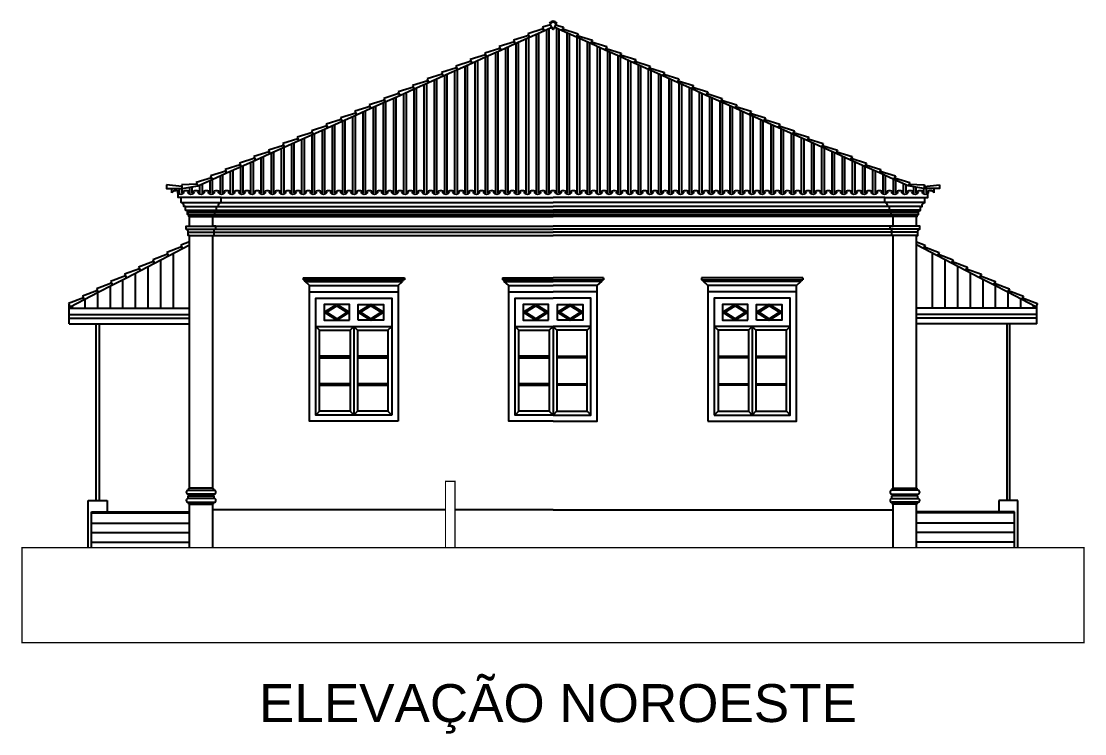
# Model space of a CAD drawing. Extents: x -6873 to 8611, y -8363 to -1732.
# Drawn here: x 5060 to 6742, y -2874 to -1747 of the extents above; entities that cross this region are included whole.
import ezdxf

# ---------------------------------------------------------------- set-up
doc = ezdxf.new("R2010")
doc.units = 0
doc.layers.add('PAREDE', color=7, linetype='CONTINUOUS')
doc.layers.add('PAREDE_FINA', color=7, linetype='CONTINUOUS')
doc.styles.add('TEXTO', font='ARIAL.TTF')

msp = doc.modelspace()

# ---------------------------------------------------------------- linework, layer by layer
at = {"layer": 'PAREDE'}
for points in [[(5312.67, -2025.66), (5307.67, -2025.66), (5307.67, -2018.71)], [(5312.67, -2033.66), (5900.67, -2033.66)], [(5375.67, -2025.66), (5900.67, -2025.66)], [(6425.67, -2025.66), (5900.67, -2025.66)], [(6488.67, -2033.66), (5900.67, -2033.66)], [(6488.67, -2025.66), (6493.67, -2025.66), (6493.67, -2018.71)], [(5319.67, -2039.66), (5900.67, -2039.66)], [(5319.67, -2045.66), (5900.67, -2045.66)], [(5322.67, -2048.66), (5900.67, -2048.66)], [(6481.67, -2039.66), (5900.67, -2039.66)], [(6481.67, -2045.66), (5900.67, -2045.66)], [(6478.67, -2048.66), (5900.67, -2048.66)], [(5324.67, -2052.66), (5900.67, -2052.66)], [(5325.67, -2055.66), (5900.67, -2055.66)], [(6476.67, -2052.66), (5900.67, -2052.66)], [(6475.67, -2055.66), (5900.67, -2055.66)], [(5320.67, -2075.66), (5900.67, -2075.66)], [(5323.67, -2080.66), (5900.67, -2080.66)], [(5325.67, -2070.66), (5900.67, -2070.66)], [(6475.67, -2070.66), (5900.67, -2070.66)], [(6480.67, -2075.66), (5900.67, -2075.66)], [(6477.67, -2080.66), (5900.67, -2080.66)], [(5325.67, -2085.66), (5900.67, -2085.66)], [(6475.67, -2085.66), (5900.67, -2085.66)], [(5323.67, -2488.66), (5364.67, -2488.66)], [(5363.67, -2485.66), (5324.67, -2485.66)], [(5324.67, -2488.66), (5324.67, -2485.66)], [(5363.67, -2488.66), (5363.67, -2485.66)], [(6477.67, -2488.66), (6436.67, -2488.66)], [(6437.67, -2485.66), (6476.67, -2485.66)], [(6437.67, -2488.66), (6437.67, -2485.66)], [(6476.67, -2488.66), (6476.67, -2485.66)], [(5364.67, -2494.66), (5323.67, -2494.66)], [(5323.67, -2497.66), (5364.67, -2497.66)], [(5323.67, -2501.66), (5323.67, -2497.66)], [(5364.67, -2501.66), (5323.67, -2501.66)], [(5324.67, -2497.66), (5324.67, -2494.66)], [(5363.67, -2497.66), (5363.67, -2494.66)], [(5364.67, -2501.66), (5364.67, -2497.66)], [(6436.67, -2494.66), (6477.67, -2494.66)], [(6477.67, -2497.66), (6436.67, -2497.66)], [(6436.67, -2501.66), (6436.67, -2497.66)], [(6436.67, -2501.66), (6477.67, -2501.66)], [(6437.67, -2497.66), (6437.67, -2494.66)], [(6476.67, -2497.66), (6476.67, -2494.66)], [(6477.67, -2501.66), (6477.67, -2497.66)], [(5323.67, -2507.66), (5364.67, -2507.66)], [(5324.67, -2510.66), (5324.67, -2507.66)], [(5324.67, -2510.66), (5363.67, -2510.66)], [(5325.67, -2579.66), (5325.67, -2510.66)], [(5362.67, -2579.66), (5362.67, -2510.66)], [(5730.67, -2519.66), (5362.67, -2519.66)], [(5363.67, -2510.66), (5363.67, -2507.66)], [(5900.67, -2519.66), (5745.67, -2519.66)], [(5900.67, -2519.66), (6438.67, -2519.66)], [(6477.67, -2507.66), (6436.67, -2507.66)], [(6437.67, -2510.66), (6437.67, -2507.66)], [(6476.67, -2510.66), (6437.67, -2510.66)], [(6438.67, -2579.66), (6438.67, -2510.66)], [(6475.67, -2579.66), (6475.67, -2510.66)], [(6476.67, -2510.66), (6476.67, -2507.66)]]:
    msp.add_lwpolyline(points, dxfattribs=at)
for points in [[(5362.67, -2485.66), (5362.67, -2135.66), (5362.67, -2135.66), (5362.67, -2085.66), (5364.67, -2085.66), (5364.67, -2080.66), (5364.67, -2078.66, -0.4142136), (5367.67, -2075.66), (5367.67, -2070.66), (5362.67, -2070.66), (5362.67, -2055.66), (5363.67, -2055.66), (5363.67, -2052.66), (5365.67, -2052.66), (5365.67, -2048.66, -0.4142136), (5368.67, -2045.66), (5368.67, -2039.66), (5371.67, -2039.66), (5371.67, -2037.66, -0.4142136), (5375.67, -2033.66), (5375.67, -2025.66), (5312.67, -2025.66)], [(5325.67, -2485.66), (5325.67, -2085.66), (5323.67, -2085.66), (5323.67, -2080.66), (5323.67, -2078.66, 0.4142136), (5320.67, -2075.66), (5320.67, -2070.66), (5325.67, -2070.66), (5325.67, -2055.66), (5324.67, -2055.66), (5324.67, -2052.66), (5322.67, -2052.66), (5322.67, -2048.66, 0.4142136), (5319.67, -2045.66), (5319.67, -2039.66), (5316.67, -2039.66), (5316.67, -2037.66, 0.4142136), (5312.67, -2033.66), (5312.67, -2025.66)], [(6438.67, -2485.66), (6438.67, -2135.66), (6438.67, -2135.66), (6438.67, -2085.66), (6436.67, -2085.66), (6436.67, -2080.66), (6436.67, -2078.66, 0.4142136), (6433.67, -2075.66), (6433.67, -2070.66), (6438.67, -2070.66), (6438.67, -2055.66), (6437.67, -2055.66), (6437.67, -2052.66), (6435.67, -2052.66), (6435.67, -2048.66, 0.4142136), (6432.67, -2045.66), (6432.67, -2039.66), (6429.67, -2039.66), (6429.67, -2037.66, 0.4142136), (6425.67, -2033.66), (6425.67, -2025.66), (6488.67, -2025.66)], [(6475.67, -2485.66), (6475.67, -2085.66), (6477.67, -2085.66), (6477.67, -2080.66), (6477.67, -2078.66, -0.4142136), (6480.67, -2075.66), (6480.67, -2070.66), (6475.67, -2070.66), (6475.67, -2055.66), (6476.67, -2055.66), (6476.67, -2052.66), (6478.67, -2052.66), (6478.67, -2048.66, -0.4142136), (6481.67, -2045.66), (6481.67, -2039.66), (6484.67, -2039.66), (6484.67, -2037.66, -0.4142136), (6488.67, -2033.66), (6488.67, -2025.66)]]:
    msp.add_lwpolyline(points, format="xyb", dxfattribs=at)
at = {"layer": 'PAREDE', "const_width": 2}
for points in [[(5730.67, -2579.66), (5730.67, -2474.66), (5745.67, -2474.66), (5745.67, -2579.66)], [(5900.67, -2579.66), (5060.8, -2579.66), (5060.8, -2729.66), (5900.67, -2729.66)], [(5900.67, -2579.66), (6740.53, -2579.66), (6740.53, -2729.66), (5900.67, -2729.66)]]:
    msp.add_lwpolyline(points, dxfattribs=at)
at = {"layer": 'PAREDE'}
for centre, start, end in [((5323.67, -2491.66), 90, 270), ((5364.67, -2491.66), 270, 90), ((6436.67, -2491.66), 90, 270), ((6477.67, -2491.66), 270, 90), ((5323.67, -2504.66), 90, 270), ((5364.67, -2504.66), 270, 90), ((6436.67, -2504.66), 90, 270), ((6477.67, -2504.66), 270, 90)]:
    msp.add_arc(centre, 3, start, end, dxfattribs=at)
at = {"layer": 'PAREDE_FINA'}
for points in [[(5861.13, -1766.47), (5863.59, -1771.95), (5886.4, -1761.72), (5885.17, -1758.98), (5861.13, -1766.47)], [(5878.4, -2018.11), (5878.4, -1765.3)], [(5896.45, -1752.34), (5883.94, -1756.24)], [(5883.94, -1756.24), (5886.4, -1761.72), (5898.67, -1756.21)], [(5890.68, -2018.11), (5890.68, -1759.8)], [(5894.53, -2018.11), (5894.53, -1758.07)], [(5895.23, -1750.26), (5896.37, -1751.44)], [(5905.4, -1751.44), (5900.67, -1759.7), (5896.37, -1751.44)], [(5917.39, -1756.24), (5914.93, -1761.72), (5902.66, -1756.21)], [(5904.88, -1752.34), (5917.39, -1756.24)], [(5906.54, -1750.26), (5905.4, -1751.44)], [(5906.8, -2018.11), (5906.8, -1758.07)], [(5910.65, -2018.11), (5910.65, -1759.8)], [(5940.2, -1766.47), (5937.75, -1771.95), (5914.93, -1761.72), (5916.16, -1758.98), (5940.2, -1766.47)], [(5922.93, -2018.11), (5922.93, -1765.3)], [(5815.51, -1786.93), (5817.96, -1792.41), (5840.77, -1782.18), (5839.55, -1779.44), (5815.51, -1786.93)], [(5838.32, -1776.7), (5840.77, -1782.18), (5863.59, -1771.95), (5862.36, -1769.21), (5838.32, -1776.7)], [(5842.3, -2018.11), (5842.3, -1781.49)], [(5846.16, -2018.11), (5846.16, -1779.76)], [(5858.43, -2018.11), (5858.43, -1774.26)], [(5862.28, -2018.11), (5862.28, -1772.53)], [(5874.55, -2018.11), (5874.55, -1767.03)], [(5926.78, -2018.11), (5926.78, -1767.03)], [(5963.01, -1776.7), (5960.56, -1782.18), (5937.75, -1771.95), (5938.97, -1769.21), (5963.01, -1776.7)], [(5939.05, -2018.11), (5939.05, -1772.53)], [(5942.9, -2018.11), (5942.9, -1774.26)], [(5955.18, -2018.11), (5955.18, -1779.76)], [(5959.03, -2018.11), (5959.03, -1781.49)], [(5985.82, -1786.93), (5983.37, -1792.41), (5960.56, -1782.18), (5961.78, -1779.44), (5985.82, -1786.93)], [(5792.7, -1797.16), (5795.15, -1802.63), (5817.96, -1792.41), (5816.73, -1789.67), (5792.7, -1797.16)], [(5810.06, -2018.11), (5810.06, -1795.95)], [(5813.91, -2018.11), (5813.91, -1794.22)], [(5826.18, -2018.11), (5826.18, -1788.72)], [(5830.03, -2018.11), (5830.03, -1786.99)], [(5971.3, -2018.11), (5971.3, -1786.99)], [(5975.15, -2018.11), (5975.15, -1788.72)], [(6008.64, -1797.16), (6006.18, -1802.63), (5983.37, -1792.41), (5984.6, -1789.67), (6008.64, -1797.16)], [(5987.42, -2018.11), (5987.42, -1794.22)], [(5991.28, -2018.11), (5991.28, -1795.95)], [(5747.07, -1817.62), (5749.53, -1823.09), (5772.34, -1812.86), (5771.11, -1810.13), (5747.07, -1817.62)], [(5765.53, -2018.11), (5765.53, -1815.92)], [(5769.88, -1807.39), (5772.34, -1812.86), (5795.15, -1802.63), (5793.92, -1799.9), (5769.88, -1807.39)], [(5777.81, -2018.11), (5777.81, -1810.41)], [(5781.66, -2018.11), (5781.66, -1808.69)], [(5793.93, -2018.11), (5793.93, -1803.18)], [(5797.78, -2018.11), (5797.78, -1801.46)], [(6003.55, -2018.11), (6003.55, -1801.46)], [(6031.45, -1807.39), (6028.99, -1812.86), (6006.18, -1802.63), (6007.41, -1799.9), (6031.45, -1807.39)], [(6007.4, -2018.11), (6007.4, -1803.18)], [(6019.67, -2018.11), (6019.67, -1808.69)], [(6023.52, -2018.11), (6023.52, -1810.41)], [(6054.26, -1817.62), (6051.8, -1823.09), (6028.99, -1812.86), (6030.22, -1810.13), (6054.26, -1817.62)], [(6035.8, -2018.11), (6035.8, -1815.92)], [(5701.45, -1838.08), (5703.91, -1843.55), (5726.72, -1833.32), (5725.49, -1830.59), (5701.45, -1838.08)], [(5724.26, -1827.85), (5726.72, -1833.32), (5749.53, -1823.09), (5748.3, -1820.36), (5724.26, -1827.85)], [(5729.43, -2018.11), (5729.43, -1832.1)], [(5733.28, -2018.11), (5733.28, -1830.38)], [(5745.56, -2018.11), (5745.56, -1824.87)], [(5749.41, -2018.11), (5749.41, -1823.15)], [(5761.68, -2018.11), (5761.68, -1817.64)], [(6039.65, -2018.11), (6039.65, -1817.64)], [(6077.07, -1827.85), (6074.61, -1833.32), (6051.8, -1823.09), (6053.03, -1820.36), (6077.07, -1827.85)], [(6051.92, -2018.11), (6051.92, -1823.15)], [(6055.77, -2018.11), (6055.77, -1824.87)], [(6068.05, -2018.11), (6068.05, -1830.38)], [(6071.9, -2018.11), (6071.9, -1832.1)], [(6099.88, -1838.08), (6097.43, -1843.55), (6074.61, -1833.32), (6075.84, -1830.59), (6099.88, -1838.08)], [(5678.64, -1848.31), (5681.09, -1853.78), (5703.91, -1843.55), (5702.68, -1840.81), (5678.64, -1848.31)], [(5697.18, -2018.11), (5697.18, -1846.57)], [(5701.03, -2018.11), (5701.03, -1844.84)], [(5713.31, -2018.11), (5713.31, -1839.34)], [(5717.16, -2018.11), (5717.16, -1837.61)], [(6084.17, -2018.11), (6084.17, -1837.61)], [(6088.02, -2018.11), (6088.02, -1839.34)], [(6122.69, -1848.31), (6120.24, -1853.78), (6097.43, -1843.55), (6098.65, -1840.81), (6122.69, -1848.31)], [(6100.3, -2018.11), (6100.3, -1844.84)], [(6104.15, -2018.11), (6104.15, -1846.57)], [(5633.02, -1868.77), (5635.47, -1874.24), (5658.28, -1864.01), (5657.05, -1861.27), (5633.02, -1868.77)], [(5652.66, -2018.11), (5652.66, -1866.53)], [(5655.83, -1858.54), (5658.28, -1864.01), (5681.09, -1853.78), (5679.87, -1851.04), (5655.83, -1858.54)], [(5664.93, -2018.11), (5664.93, -1861.03)], [(5668.79, -2018.11), (5668.79, -1859.3)], [(5681.06, -2018.11), (5681.06, -1853.8)], [(5684.91, -2018.11), (5684.91, -1852.07)], [(6116.42, -2018.11), (6116.42, -1852.07)], [(6145.5, -1858.54), (6143.05, -1864.01), (6120.24, -1853.78), (6121.46, -1851.04), (6145.5, -1858.54)], [(6120.27, -2018.11), (6120.27, -1853.8)], [(6132.55, -2018.11), (6132.55, -1859.3)], [(6136.4, -2018.11), (6136.4, -1861.03)], [(6168.32, -1868.77), (6165.86, -1874.24), (6143.05, -1864.01), (6144.28, -1861.27), (6168.32, -1868.77)], [(6148.67, -2018.11), (6148.67, -1866.53)], [(5587.39, -1889.22), (5589.85, -1894.7), (5612.66, -1884.47), (5611.43, -1881.73), (5587.39, -1889.22)], [(5610.2, -1878.99), (5612.66, -1884.47), (5635.47, -1874.24), (5634.24, -1871.5), (5610.2, -1878.99)], [(5616.56, -2018.11), (5616.56, -1882.72)], [(5620.41, -2018.11), (5620.41, -1880.99)], [(5632.69, -2018.11), (5632.69, -1875.49)], [(5636.54, -2018.11), (5636.54, -1873.76)], [(5648.81, -2018.11), (5648.81, -1868.26)], [(6152.52, -2018.11), (6152.52, -1868.26)], [(6164.79, -2018.11), (6164.79, -1873.76)], [(6191.13, -1878.99), (6188.67, -1884.47), (6165.86, -1874.24), (6167.09, -1871.5), (6191.13, -1878.99)], [(6168.65, -2018.11), (6168.65, -1875.49)], [(6180.92, -2018.11), (6180.92, -1880.99)], [(6184.77, -2018.11), (6184.77, -1882.72)], [(6213.94, -1889.22), (6211.48, -1894.7), (6188.67, -1884.47), (6189.9, -1881.73), (6213.94, -1889.22)], [(5564.58, -1899.45), (5567.04, -1904.93), (5589.85, -1894.7), (5588.62, -1891.96), (5564.58, -1899.45)], [(5584.31, -2018.11), (5584.31, -1897.18)], [(5588.16, -2018.11), (5588.16, -1895.45)], [(5600.44, -2018.11), (5600.44, -1889.95)], [(5604.29, -2018.11), (5604.29, -1888.22)], [(6197.04, -2018.11), (6197.04, -1888.22)], [(6200.89, -2018.11), (6200.89, -1889.95)], [(6236.75, -1899.45), (6234.29, -1904.93), (6211.48, -1894.7), (6212.71, -1891.96), (6236.75, -1899.45)], [(6213.17, -2018.11), (6213.17, -1895.45)], [(6217.02, -2018.11), (6217.02, -1897.18)], [(5518.96, -1919.91), (5521.41, -1925.39), (5544.23, -1915.16), (5543, -1912.42), (5518.96, -1919.91)], [(5539.79, -2018.11), (5539.79, -1917.15)], [(5541.77, -1909.68), (5544.23, -1915.16), (5567.04, -1904.93), (5565.81, -1902.19), (5541.77, -1909.68)], [(5552.06, -2018.11), (5552.06, -1911.64)], [(5555.91, -2018.11), (5555.91, -1909.92)], [(5568.19, -2018.11), (5568.19, -1904.41)], [(5572.04, -2018.11), (5572.04, -1902.69)], [(6229.29, -2018.11), (6229.29, -1902.69)], [(6233.14, -2018.11), (6233.14, -1904.41)], [(6259.56, -1909.68), (6257.11, -1915.16), (6234.29, -1904.93), (6235.52, -1902.19), (6259.56, -1909.68)], [(6245.42, -2018.11), (6245.42, -1909.92)], [(6249.27, -2018.11), (6249.27, -1911.64)], [(6282.37, -1919.91), (6279.92, -1925.39), (6257.11, -1915.16), (6258.33, -1912.42), (6282.37, -1919.91)], [(6261.54, -2018.11), (6261.54, -1917.15)], [(5473.34, -1940.37), (5475.79, -1945.85), (5498.6, -1935.62), (5497.37, -1932.88), (5473.34, -1940.37)], [(5496.15, -1930.14), (5498.6, -1935.62), (5521.41, -1925.39), (5520.19, -1922.65), (5496.15, -1930.14)], [(5503.69, -2018.11), (5503.69, -1933.33)], [(5507.54, -2018.11), (5507.54, -1931.61)], [(5519.81, -2018.11), (5519.81, -1926.1)], [(5523.66, -2018.11), (5523.66, -1924.38)], [(5535.94, -2018.11), (5535.94, -1918.87)], [(6265.39, -2018.11), (6265.39, -1918.87)], [(6277.67, -2018.11), (6277.67, -1924.38)], [(6305.18, -1930.14), (6302.73, -1935.62), (6279.92, -1925.39), (6281.14, -1922.65), (6305.18, -1930.14)], [(6281.52, -2018.11), (6281.52, -1926.1)], [(6293.79, -2018.11), (6293.79, -1931.61)], [(6297.64, -2018.11), (6297.64, -1933.33)], [(6327.99, -1940.37), (6325.54, -1945.85), (6302.73, -1935.62), (6303.96, -1932.88), (6327.99, -1940.37)], [(5450.52, -1950.6), (5452.98, -1956.07), (5475.79, -1945.85), (5474.56, -1943.11), (5450.52, -1950.6)], [(5471.44, -2018.11), (5471.44, -1947.8)], [(5475.29, -2018.11), (5475.29, -1946.07)], [(5487.56, -2018.11), (5487.56, -1940.57)], [(5491.42, -2018.11), (5491.42, -1938.84)], [(6309.92, -2018.11), (6309.92, -1938.84)], [(6313.77, -2018.11), (6313.77, -1940.57)], [(6350.81, -1950.6), (6348.35, -1956.07), (6325.54, -1945.85), (6326.77, -1943.11), (6350.81, -1950.6)], [(6326.04, -2018.11), (6326.04, -1946.07)], [(6329.89, -2018.11), (6329.89, -1947.8)], [(5404.9, -1971.06), (5407.36, -1976.53), (5430.17, -1966.3), (5428.94, -1963.57), (5404.9, -1971.06)], [(5427.71, -1960.83), (5430.17, -1966.3), (5452.98, -1956.07), (5451.75, -1953.34), (5427.71, -1960.83)], [(5439.19, -2018.11), (5439.19, -1962.26)], [(5443.04, -2018.11), (5443.04, -1960.53)], [(5455.32, -2018.11), (5455.32, -1955.03)], [(5459.17, -2018.11), (5459.17, -1953.3)], [(6342.16, -2018.11), (6342.16, -1953.3)], [(6346.02, -2018.11), (6346.02, -1955.03)], [(6373.62, -1960.83), (6371.16, -1966.3), (6348.35, -1956.07), (6349.58, -1953.34), (6373.62, -1960.83)], [(6358.29, -2018.11), (6358.29, -1960.53)], [(6362.14, -2018.11), (6362.14, -1962.26)], [(6396.43, -1971.06), (6393.97, -1976.53), (6371.16, -1966.3), (6372.39, -1963.57), (6396.43, -1971.06)], [(5359.28, -1991.52), (5361.73, -1996.99), (5384.55, -1986.76), (5383.32, -1984.03), (5359.28, -1991.52)], [(5382.09, -1981.29), (5384.55, -1986.76), (5407.36, -1976.53), (5406.13, -1973.8), (5382.09, -1981.29)], [(5390.82, -2018.11), (5390.82, -1983.95)], [(5394.67, -2018.11), (5394.67, -1982.22)], [(5406.94, -2018.11), (5406.94, -1976.72)], [(5410.79, -2018.11), (5410.79, -1974.99)], [(5423.07, -2018.11), (5423.07, -1969.49)], [(5426.92, -2018.11), (5426.92, -1967.76)], [(6374.41, -2018.11), (6374.41, -1967.76)], [(6378.26, -2018.11), (6378.26, -1969.49)], [(6390.54, -2018.11), (6390.54, -1974.99)], [(6419.24, -1981.29), (6416.79, -1986.76), (6393.97, -1976.53), (6395.2, -1973.8), (6419.24, -1981.29)], [(6394.39, -2018.11), (6394.39, -1976.72)], [(6406.66, -2018.11), (6406.66, -1982.22)], [(6410.51, -2018.11), (6410.51, -1983.95)], [(6442.05, -1991.52), (6439.6, -1996.99), (6416.79, -1986.76), (6418.01, -1984.03), (6442.05, -1991.52)], [(5336.47, -2001.75), (5338.92, -2007.22), (5361.73, -1996.99), (5360.51, -1994.25), (5336.47, -2001.75)], [(5358.57, -2018.11), (5358.57, -1998.41)], [(5362.42, -2018.11), (5362.42, -1996.68)], [(5374.69, -2018.11), (5374.69, -1991.18)], [(5378.54, -2018.11), (5378.54, -1989.45)], [(6422.79, -2018.11), (6422.79, -1989.45)], [(6426.64, -2018.11), (6426.64, -1991.18)], [(6438.91, -2018.11), (6438.91, -1996.68)], [(6464.86, -2001.75), (6462.41, -2007.22), (6439.6, -1996.99), (6440.82, -1994.25), (6464.86, -2001.75)], [(6442.76, -2018.11), (6442.76, -1998.41)], [(5313.75, -2008.28), (5289.26, -2005.35)], [(5289.26, -2005.35), (5289.26, -2011.35), (5314.26, -2011.35)], [(5297.92, -2018.11), (5297.92, -2011.35)], [(5310.2, -2018.11), (5310.2, -2011.35)], [(5337.61, -2004.3), (5313.28, -2005.43)], [(5313.28, -2005.43), (5314.26, -2011.35), (5338.92, -2007.22)], [(5314.05, -2018.11), (5314.05, -2011.35)], [(5326.32, -2018.11), (5326.32, -2009.33)], [(5330.17, -2018.11), (5330.17, -2008.69)], [(5342.44, -2018.11), (5342.44, -2005.64)], [(5346.3, -2018.11), (5346.3, -2003.92)], [(6455.04, -2018.11), (6455.04, -2003.92)], [(6458.89, -2018.11), (6458.89, -2005.64)], [(6488.06, -2005.43), (6487.07, -2011.35), (6462.41, -2007.22)], [(6463.72, -2004.3), (6488.06, -2005.43)], [(6471.16, -2018.11), (6471.16, -2008.69)], [(6475.01, -2018.11), (6475.01, -2009.33)], [(6512.07, -2005.35), (6512.07, -2011.35), (6487.07, -2011.35)], [(6487.28, -2018.11), (6487.28, -2011.35)], [(6487.58, -2008.28), (6512.07, -2005.35)], [(6491.14, -2018.11), (6491.14, -2011.35)], [(6503.41, -2018.11), (6503.41, -2011.35)], [(5325.67, -2095.87), (5312.01, -2101)], [(5312.01, -2101), (5314.77, -2106.33), (5325.67, -2100.67)], [(6475.67, -2095.87), (6489.32, -2101)], [(6489.32, -2101), (6486.56, -2106.33), (6475.67, -2100.67)], [(5267.63, -2124.04), (5270.4, -2129.36), (5292.59, -2117.84), (5291.2, -2115.18), (5267.63, -2124.04)], [(5289.82, -2112.52), (5292.59, -2117.84), (5314.77, -2106.33), (5313.39, -2103.66), (5289.82, -2112.52)], [(5300.67, -2200.66), (5300.67, -2113.65)], [(6511.51, -2112.52), (6508.75, -2117.84), (6486.56, -2106.33), (6487.94, -2103.66), (6511.51, -2112.52)], [(6500.67, -2200.66), (6500.67, -2113.65)], [(6533.7, -2124.04), (6530.93, -2129.36), (6508.75, -2117.84), (6510.13, -2115.18), (6533.7, -2124.04)], [(5245.44, -2135.56), (5248.21, -2140.88), (5270.4, -2129.36), (5269.02, -2126.7), (5245.44, -2135.56)], [(5260.67, -2200.66), (5260.67, -2134.42)], [(5280.67, -2200.66), (5280.67, -2124.03)], [(6520.67, -2200.66), (6520.67, -2124.03)], [(6555.89, -2135.56), (6553.12, -2140.88), (6530.93, -2129.36), (6532.32, -2126.7), (6555.89, -2135.56)], [(6540.67, -2200.66), (6540.67, -2134.42)], [(5201.07, -2158.59), (5203.83, -2163.92), (5226.02, -2152.4), (5224.64, -2149.74), (5201.07, -2158.59)], [(5223.26, -2147.08), (5226.02, -2152.4), (5248.21, -2140.88), (5246.83, -2138.22), (5223.26, -2147.08)], [(5240.67, -2200.66), (5240.67, -2144.8)], [(6578.07, -2147.08), (6575.31, -2152.4), (6553.12, -2140.88), (6554.5, -2138.22), (6578.07, -2147.08)], [(6560.67, -2200.66), (6560.67, -2144.8)], [(6600.26, -2158.59), (6597.5, -2163.92), (6575.31, -2152.4), (6576.69, -2149.74), (6600.26, -2158.59)], [(5181.64, -2175.44), (5203.83, -2163.92), (5202.45, -2161.26), (5178.88, -2170.11)], [(5200.67, -2200.66), (5200.67, -2165.56)], [(5220.67, -2200.66), (5220.67, -2155.18)], [(5505.67, -2152.66), (5665.67, -2152.66)], [(5505.67, -2152.66), (5505.67, -2155.66)], [(5665.67, -2155.66), (5505.67, -2155.66)], [(5508.67, -2158.66), (5662.67, -2158.66)], [(5515.67, -2164.66), (5508.67, -2158.66)], [(5515.67, -2174.66), (5515.67, -2164.66), (5655.67, -2164.66), (5655.67, -2174.66)], [(5655.67, -2164.66), (5662.67, -2158.66)], [(5665.67, -2152.66), (5665.67, -2155.66)], [(5820.67, -2152.66), (5900.67, -2152.66)], [(5820.67, -2152.66), (5820.67, -2155.66)], [(5900.67, -2155.66), (5820.67, -2155.66)], [(5823.67, -2158.66), (5900.67, -2158.66)], [(5830.67, -2164.66), (5823.67, -2158.66)], [(5830.67, -2174.66), (5830.67, -2164.66), (5900.67, -2164.66)], [(5980.67, -2152.66), (5900.67, -2152.66)], [(5900.67, -2155.66), (5980.67, -2155.66)], [(5977.67, -2158.66), (5900.67, -2158.66)], [(5970.67, -2174.66), (5970.67, -2164.66), (5900.67, -2164.66)], [(5970.67, -2164.66), (5977.67, -2158.66)], [(5980.67, -2152.66), (5980.67, -2155.66)], [(6295.67, -2152.66), (6135.67, -2152.66)], [(6135.67, -2152.66), (6135.67, -2155.66)], [(6135.67, -2155.66), (6295.67, -2155.66)], [(6292.67, -2158.66), (6138.67, -2158.66)], [(6145.67, -2164.66), (6138.67, -2158.66)], [(6285.67, -2174.66), (6285.67, -2164.66), (6145.67, -2164.66), (6145.67, -2174.66)], [(6285.67, -2164.66), (6292.67, -2158.66)], [(6295.67, -2152.66), (6295.67, -2155.66)], [(6580.67, -2200.66), (6580.67, -2155.18)], [(6619.69, -2175.44), (6597.5, -2163.92), (6598.88, -2161.26), (6622.45, -2170.11)], [(6600.67, -2200.66), (6600.67, -2165.56)], [(5134.5, -2193.15), (5137.27, -2198.47), (5159.46, -2186.96), (5158.07, -2184.29), (5134.5, -2193.15)], [(5156.69, -2181.63), (5159.46, -2186.96), (5181.64, -2175.44), (5180.26, -2172.78), (5156.69, -2181.63)], [(5178.88, -2170.11), (5180.26, -2172.78)], [(5180.67, -2200.66), (5180.67, -2175.95)], [(5900.67, -2379.66), (5830.67, -2379.66), (5830.67, -2174.66), (5900.67, -2174.66)], [(5900.67, -2369.66), (5840.67, -2369.66), (5840.67, -2184.66), (5900.67, -2184.66)], [(5900.67, -2379.66), (5970.67, -2379.66), (5970.67, -2174.66), (5900.67, -2174.66)], [(5900.67, -2369.66), (5960.67, -2369.66), (5960.67, -2184.66), (5900.67, -2184.66)], [(6644.64, -2181.63), (6641.88, -2186.96), (6619.69, -2175.44), (6621.07, -2172.78), (6644.64, -2181.63)], [(6620.67, -2200.66), (6620.67, -2175.95)], [(6622.45, -2170.11), (6621.07, -2172.78)], [(6666.83, -2193.15), (6664.06, -2198.47), (6641.88, -2186.96), (6643.26, -2184.29), (6666.83, -2193.15)], [(5135.67, -2225.66), (5135.67, -2195.39)], [(5135.67, -2200.66), (5325.67, -2200.66)], [(5140.67, -2200.66), (5140.67, -2196.71)], [(5160.67, -2200.66), (5160.67, -2186.33)], [(6665.67, -2200.66), (6475.67, -2200.66)], [(6640.67, -2200.66), (6640.67, -2186.33)], [(6660.67, -2200.66), (6660.67, -2196.71)], [(6665.67, -2225.66), (6665.67, -2195.39)], [(5135.67, -2210.66), (5325.67, -2210.66)], [(5135.67, -2216.66), (5325.67, -2216.66)], [(6665.67, -2210.66), (6475.67, -2210.66)], [(6665.67, -2216.66), (6475.67, -2216.66)], [(5135.67, -2225.66), (5325.67, -2225.66)], [(5178.17, -2504.66), (5178.17, -2225.66)], [(5183.17, -2225.66), (5183.17, -2504.66)], [(5525.67, -2229.66), (5645.67, -2229.66)], [(5531.67, -2235.66), (5525.67, -2229.66)], [(5579.67, -2363.66), (5531.67, -2363.66), (5531.67, -2235.66)], [(5531.67, -2235.66), (5579.67, -2235.66)], [(5579.67, -2235.66), (5585.67, -2229.66)], [(5579.67, -2235.66), (5579.67, -2363.66)], [(5585.67, -2229.66), (5585.67, -2369.66)], [(5591.67, -2235.66), (5585.67, -2229.66)], [(5591.67, -2235.66), (5639.67, -2235.66)], [(5639.67, -2235.66), (5639.67, -2363.66), (5591.67, -2363.66)], [(5591.67, -2235.66), (5591.67, -2363.66)], [(5639.67, -2235.66), (5645.67, -2229.66)], [(5840.67, -2229.66), (5900.67, -2229.66)], [(5846.67, -2235.66), (5840.67, -2229.66)], [(5894.67, -2363.66), (5846.67, -2363.66), (5846.67, -2235.66)], [(5846.67, -2235.66), (5894.67, -2235.66)], [(5894.67, -2235.66), (5900.67, -2229.66)], [(5894.67, -2235.66), (5894.67, -2363.66)], [(5960.67, -2229.66), (5900.67, -2229.66)], [(5906.67, -2235.66), (5900.67, -2229.66)], [(5900.67, -2229.66), (5900.67, -2369.66)], [(5906.67, -2235.66), (5906.67, -2363.66)], [(5906.67, -2363.66), (5954.67, -2363.66), (5954.67, -2235.66)], [(5954.67, -2235.66), (5906.67, -2235.66)], [(5954.67, -2235.66), (5960.67, -2229.66)], [(6275.67, -2229.66), (6155.67, -2229.66)], [(6161.67, -2235.66), (6155.67, -2229.66)], [(6161.67, -2235.66), (6161.67, -2363.66), (6209.67, -2363.66)], [(6209.67, -2235.66), (6161.67, -2235.66)], [(6209.67, -2235.66), (6215.67, -2229.66)], [(6209.67, -2235.66), (6209.67, -2363.66)], [(6215.67, -2229.66), (6215.67, -2369.66)], [(6221.67, -2235.66), (6215.67, -2229.66)], [(6269.67, -2235.66), (6221.67, -2235.66)], [(6221.67, -2235.66), (6221.67, -2363.66)], [(6221.67, -2363.66), (6269.67, -2363.66), (6269.67, -2235.66)], [(6269.67, -2235.66), (6275.67, -2229.66)], [(6665.67, -2225.66), (6475.67, -2225.66)], [(6618.17, -2225.66), (6618.17, -2504.66)], [(6623.17, -2504.66), (6623.17, -2225.66)], [(5579.67, -2276.66), (5531.67, -2276.66)], [(5531.67, -2279.16), (5579.67, -2279.16)], [(5639.67, -2276.66), (5591.67, -2276.66)], [(5591.67, -2279.16), (5639.67, -2279.16)], [(5894.67, -2276.66), (5846.67, -2276.66)], [(5846.67, -2279.16), (5894.67, -2279.16)], [(5906.67, -2276.66), (5954.67, -2276.66)], [(5954.67, -2279.16), (5906.67, -2279.16)], [(6161.67, -2276.66), (6209.67, -2276.66)], [(6209.67, -2279.16), (6161.67, -2279.16)], [(6221.67, -2276.66), (6269.67, -2276.66)], [(6269.67, -2279.16), (6221.67, -2279.16)], [(5579.67, -2320.16), (5531.67, -2320.16)], [(5639.67, -2320.16), (5591.67, -2320.16)], [(5894.67, -2320.16), (5846.67, -2320.16)], [(5906.67, -2320.16), (5954.67, -2320.16)], [(6161.67, -2320.16), (6209.67, -2320.16)], [(6221.67, -2320.16), (6269.67, -2320.16)], [(5531.67, -2322.66), (5579.67, -2322.66)], [(5591.67, -2322.66), (5639.67, -2322.66)], [(5846.67, -2322.66), (5894.67, -2322.66)], [(5954.67, -2322.66), (5906.67, -2322.66)], [(6209.67, -2322.66), (6161.67, -2322.66)], [(6269.67, -2322.66), (6221.67, -2322.66)], [(5531.67, -2363.66), (5525.67, -2369.66)], [(5579.67, -2363.66), (5585.67, -2369.66)], [(5591.67, -2363.66), (5585.67, -2369.66)], [(5639.67, -2363.66), (5645.67, -2369.66)], [(5846.67, -2363.66), (5840.67, -2369.66)], [(5894.67, -2363.66), (5900.67, -2369.66)], [(5906.67, -2363.66), (5900.67, -2369.66)], [(5954.67, -2363.66), (5960.67, -2369.66)], [(6161.67, -2363.66), (6155.67, -2369.66)], [(6209.67, -2363.66), (6215.67, -2369.66)], [(6221.67, -2363.66), (6215.67, -2369.66)], [(6269.67, -2363.66), (6275.67, -2369.66)], [(5165.67, -2504.66), (5195.67, -2504.66)], [(5165.67, -2579.66), (5165.67, -2504.66)], [(5195.67, -2504.66), (5195.67, -2522.66)], [(6635.67, -2504.66), (6605.67, -2504.66)], [(6605.67, -2504.66), (6605.67, -2522.66)], [(6635.67, -2579.66), (6635.67, -2504.66)], [(5170.67, -2522.66), (5325.67, -2522.66)], [(5170.67, -2579.66), (5170.67, -2522.66)], [(5170.67, -2524.66), (5325.67, -2524.66)], [(6630.67, -2522.66), (6475.67, -2522.66)], [(6630.67, -2524.66), (6475.67, -2524.66)], [(6630.67, -2579.66), (6630.67, -2522.66)], [(5170.67, -2540.66), (5325.67, -2540.66)], [(5170.67, -2555.66), (5325.67, -2555.66)], [(6630.67, -2540.66), (6475.67, -2540.66)], [(6630.67, -2555.66), (6475.67, -2555.66)], [(5170.67, -2570.66), (5325.67, -2570.66)], [(6630.67, -2570.66), (6475.67, -2570.66)]]:
    msp.add_lwpolyline(points, dxfattribs=at)
for points in [[(5655.67, -2379.66), (5515.67, -2379.66), (5515.67, -2174.66), (5655.67, -2174.66)], [(5645.67, -2369.66), (5525.67, -2369.66), (5525.67, -2184.66), (5645.67, -2184.66)], [(6145.67, -2379.66), (6285.67, -2379.66), (6285.67, -2174.66), (6145.67, -2174.66)], [(6155.67, -2369.66), (6275.67, -2369.66), (6275.67, -2184.66), (6155.67, -2184.66)], [(5578.67, -2219.66), (5578.67, -2194.66), (5538.67, -2194.66), (5538.67, -2219.66)], [(5558.67, -2194.66), (5578.67, -2207.16), (5558.67, -2219.66), (5538.67, -2207.16)], [(5558.67, -2197.02), (5574.89, -2207.16), (5558.67, -2217.3), (5542.44, -2207.16)], [(5612.67, -2194.66), (5592.67, -2207.16), (5612.67, -2219.66), (5632.67, -2207.16)], [(5592.67, -2219.66), (5592.67, -2194.66), (5632.67, -2194.66), (5632.67, -2219.66)], [(5612.67, -2197.02), (5596.44, -2207.16), (5612.67, -2217.3), (5628.89, -2207.16)], [(5873.67, -2194.66), (5893.67, -2207.16), (5873.67, -2219.66), (5853.67, -2207.16)], [(5893.67, -2219.66), (5893.67, -2194.66), (5853.67, -2194.66), (5853.67, -2219.66)], [(5873.67, -2197.02), (5889.89, -2207.16), (5873.67, -2217.3), (5857.44, -2207.16)], [(5907.67, -2219.66), (5907.67, -2194.66), (5947.67, -2194.66), (5947.67, -2219.66)], [(5927.67, -2194.66), (5907.67, -2207.16), (5927.67, -2219.66), (5947.67, -2207.16)], [(5927.67, -2197.02), (5911.44, -2207.16), (5927.67, -2217.3), (5943.89, -2207.16)], [(6208.67, -2219.66), (6208.67, -2194.66), (6168.67, -2194.66), (6168.67, -2219.66)], [(6188.67, -2194.66), (6208.67, -2207.16), (6188.67, -2219.66), (6168.67, -2207.16)], [(6188.67, -2197.02), (6204.89, -2207.16), (6188.67, -2217.3), (6172.44, -2207.16)], [(6242.67, -2194.66), (6222.67, -2207.16), (6242.67, -2219.66), (6262.67, -2207.16)], [(6222.67, -2219.66), (6222.67, -2194.66), (6262.67, -2194.66), (6262.67, -2219.66)], [(6242.67, -2197.02), (6226.44, -2207.16), (6242.67, -2217.3), (6258.89, -2207.16)]]:
    msp.add_lwpolyline(points, close=True, dxfattribs=at)
for centre, radius, start, end in [((5900.89, -1753.07), 6.32, 26.41268, 153.58732), ((5900.89, -1753.07), 4.8, 19.86114, 160.13886), ((5304.06, -2022.42), 7.5, 35.09066, 144.90934), ((5311.98, -2012.57), 7.5, 215.09066, 324.90934), ((5320.18, -2022.42), 7.5, 35.09066, 144.90934), ((5328.1, -2012.57), 7.5, 215.09066, 324.90934), ((5336.31, -2022.42), 7.5, 35.09066, 144.90934), ((5344.23, -2012.57), 7.5, 215.09066, 324.90934), ((5352.43, -2022.42), 7.5, 35.09066, 144.90934), ((5360.35, -2012.57), 7.5, 215.09066, 324.90934), ((5368.56, -2022.42), 7.5, 35.09066, 144.90934), ((5376.48, -2012.57), 7.5, 215.09066, 324.90934), ((5384.68, -2022.42), 7.5, 35.09066, 144.90934), ((5392.6, -2012.57), 7.5, 215.09066, 324.90934), ((5400.81, -2022.42), 7.5, 35.09066, 144.90934), ((5408.73, -2012.57), 7.5, 215.09066, 324.90934), ((5416.93, -2022.42), 7.5, 35.09066, 144.90934), ((5424.85, -2012.57), 7.5, 215.09066, 324.90934), ((5433.05, -2022.42), 7.5, 35.09066, 144.90934), ((5440.97, -2012.57), 7.5, 215.09066, 324.90934), ((5449.18, -2022.42), 7.5, 35.09066, 144.90934), ((5457.1, -2012.57), 7.5, 215.09066, 324.90934), ((5465.3, -2022.42), 7.5, 35.09066, 144.90934), ((5473.22, -2012.57), 7.5, 215.09066, 324.90934), ((5481.43, -2022.42), 7.5, 35.09066, 144.90934), ((5489.35, -2012.57), 7.5, 215.09066, 324.90934), ((5497.55, -2022.42), 7.5, 35.09066, 144.90934), ((5505.47, -2012.57), 7.5, 215.09066, 324.90934), ((5513.68, -2022.42), 7.5, 35.09066, 144.90934), ((5521.6, -2012.57), 7.5, 215.09066, 324.90934), ((5529.8, -2022.42), 7.5, 35.09066, 144.90934), ((5537.72, -2012.57), 7.5, 215.09066, 324.90934), ((5545.93, -2022.42), 7.5, 35.09066, 144.90934), ((5553.85, -2012.57), 7.5, 215.09066, 324.90934), ((5562.05, -2022.42), 7.5, 35.09066, 144.90934), ((5569.97, -2012.57), 7.5, 215.09066, 324.90934), ((5578.18, -2022.42), 7.5, 35.09066, 144.90934), ((5586.09, -2012.57), 7.5, 215.09066, 324.90934), ((5594.3, -2022.42), 7.5, 35.09066, 144.90934), ((5602.22, -2012.57), 7.5, 215.09066, 324.90934), ((5610.42, -2022.42), 7.5, 35.09066, 144.90934), ((5618.34, -2012.57), 7.5, 215.09066, 324.90934), ((5626.55, -2022.42), 7.5, 35.09066, 144.90934), ((5634.47, -2012.57), 7.5, 215.09066, 324.90934), ((5642.67, -2022.42), 7.5, 35.09066, 144.90934), ((5650.59, -2012.57), 7.5, 215.09066, 324.90934), ((5658.8, -2022.42), 7.5, 35.09066, 144.90934), ((5666.72, -2012.57), 7.5, 215.09066, 324.90934), ((5674.92, -2022.42), 7.5, 35.09066, 144.90934), ((5682.84, -2012.57), 7.5, 215.09066, 324.90934), ((5691.05, -2022.42), 7.5, 35.09066, 144.90934), ((5698.97, -2012.57), 7.5, 215.09066, 324.90934), ((5707.17, -2022.42), 7.5, 35.09066, 144.90934), ((5715.09, -2012.57), 7.5, 215.09066, 324.90934), ((5723.3, -2022.42), 7.5, 35.09066, 144.90934), ((5731.22, -2012.57), 7.5, 215.09066, 324.90934), ((5739.42, -2022.42), 7.5, 35.09066, 144.90934), ((5747.34, -2012.57), 7.5, 215.09066, 324.90934), ((5755.54, -2022.42), 7.5, 35.09066, 144.90934), ((5763.46, -2012.57), 7.5, 215.09066, 324.90934), ((5771.67, -2022.42), 7.5, 35.09066, 144.90934), ((5779.59, -2012.57), 7.5, 215.09066, 324.90934), ((5787.79, -2022.42), 7.5, 35.09066, 144.90934), ((5795.71, -2012.57), 7.5, 215.09066, 324.90934), ((5803.92, -2022.42), 7.5, 35.09066, 144.90934), ((5811.84, -2012.57), 7.5, 215.09066, 324.90934), ((5820.04, -2022.42), 7.5, 35.09066, 144.90934), ((5827.96, -2012.57), 7.5, 215.09066, 324.90934), ((5836.17, -2022.42), 7.5, 35.09066, 144.90934), ((5844.09, -2012.57), 7.5, 215.09066, 324.90934), ((5852.29, -2022.42), 7.5, 35.09066, 144.90934), ((5860.21, -2012.57), 7.5, 215.09066, 324.90934), ((5868.42, -2022.42), 7.5, 35.09066, 144.90934), ((5876.34, -2012.57), 7.5, 215.09066, 324.90934), ((5884.54, -2022.42), 7.5, 35.09066, 144.90934), ((5892.46, -2012.57), 7.5, 215.09066, 324.90934), ((5900.67, -2022.42), 7.5, 90, 144.90934), ((5900.67, -2022.42), 7.5, 35.09066, 90), ((5908.87, -2012.57), 7.5, 215.09066, 324.90934), ((5916.79, -2022.42), 7.5, 35.09066, 144.90934), ((5924.99, -2012.57), 7.5, 215.09066, 324.90934), ((5932.91, -2022.42), 7.5, 35.09066, 144.90934), ((5941.12, -2012.57), 7.5, 215.09066, 324.90934), ((5949.04, -2022.42), 7.5, 35.09066, 144.90934), ((5957.24, -2012.57), 7.5, 215.09066, 324.90934), ((5965.16, -2022.42), 7.5, 35.09066, 144.90934), ((5973.37, -2012.57), 7.5, 215.09066, 324.90934), ((5981.29, -2022.42), 7.5, 35.09066, 144.90934), ((5989.49, -2012.57), 7.5, 215.09066, 324.90934), ((5997.41, -2022.42), 7.5, 35.09066, 144.90934), ((6005.62, -2012.57), 7.5, 215.09066, 324.90934), ((6013.54, -2022.42), 7.5, 35.09066, 144.90934), ((6021.74, -2012.57), 7.5, 215.09066, 324.90934), ((6029.66, -2022.42), 7.5, 35.09066, 144.90934), ((6037.87, -2012.57), 7.5, 215.09066, 324.90934), ((6045.79, -2022.42), 7.5, 35.09066, 144.90934), ((6053.99, -2012.57), 7.5, 215.09066, 324.90934), ((6061.91, -2022.42), 7.5, 35.09066, 144.90934), ((6070.12, -2012.57), 7.5, 215.09066, 324.90934), ((6078.04, -2022.42), 7.5, 35.09066, 144.90934), ((6086.24, -2012.57), 7.5, 215.09066, 324.90934), ((6094.16, -2022.42), 7.5, 35.09066, 144.90934), ((6102.36, -2012.57), 7.5, 215.09066, 324.90934), ((6110.28, -2022.42), 7.5, 35.09066, 144.90934), ((6118.49, -2012.57), 7.5, 215.09066, 324.90934), ((6126.41, -2022.42), 7.5, 35.09066, 144.90934), ((6134.61, -2012.57), 7.5, 215.09066, 324.90934), ((6142.53, -2022.42), 7.5, 35.09066, 144.90934), ((6150.74, -2012.57), 7.5, 215.09066, 324.90934), ((6158.66, -2022.42), 7.5, 35.09066, 144.90934), ((6166.86, -2012.57), 7.5, 215.09066, 324.90934), ((6174.78, -2022.42), 7.5, 35.09066, 144.90934), ((6182.99, -2012.57), 7.5, 215.09066, 324.90934), ((6190.91, -2022.42), 7.5, 35.09066, 144.90934), ((6199.11, -2012.57), 7.5, 215.09066, 324.90934), ((6207.03, -2022.42), 7.5, 35.09066, 144.90934), ((6215.24, -2012.57), 7.5, 215.09066, 324.90934), ((6223.16, -2022.42), 7.5, 35.09066, 144.90934), ((6231.36, -2012.57), 7.5, 215.09066, 324.90934), ((6239.28, -2022.42), 7.5, 35.09066, 144.90934), ((6247.49, -2012.57), 7.5, 215.09066, 324.90934), ((6255.4, -2022.42), 7.5, 35.09066, 144.90934), ((6263.61, -2012.57), 7.5, 215.09066, 324.90934), ((6271.53, -2022.42), 7.5, 35.09066, 144.90934), ((6279.73, -2012.57), 7.5, 215.09066, 324.90934), ((6287.65, -2022.42), 7.5, 35.09066, 144.90934), ((6295.86, -2012.57), 7.5, 215.09066, 324.90934), ((6303.78, -2022.42), 7.5, 35.09066, 144.90934), ((6311.98, -2012.57), 7.5, 215.09066, 324.90934), ((6319.9, -2022.42), 7.5, 35.09066, 144.90934), ((6328.11, -2012.57), 7.5, 215.09066, 324.90934), ((6336.03, -2022.42), 7.5, 35.09066, 144.90934), ((6344.23, -2012.57), 7.5, 215.09066, 324.90934), ((6352.15, -2022.42), 7.5, 35.09066, 144.90934), ((6360.36, -2012.57), 7.5, 215.09066, 324.90934), ((6368.28, -2022.42), 7.5, 35.09066, 144.90934), ((6376.48, -2012.57), 7.5, 215.09066, 324.90934), ((6384.4, -2022.42), 7.5, 35.09066, 144.90934), ((6392.61, -2012.57), 7.5, 215.09066, 324.90934), ((6400.53, -2022.42), 7.5, 35.09066, 144.90934), ((6408.73, -2012.57), 7.5, 215.09066, 324.90934), ((6416.65, -2022.42), 7.5, 35.09066, 144.90934), ((6424.85, -2012.57), 7.5, 215.09066, 324.90934), ((6432.77, -2022.42), 7.5, 35.09066, 144.90934), ((6440.98, -2012.57), 7.5, 215.09066, 324.90934), ((6448.9, -2022.42), 7.5, 35.09066, 144.90934), ((6457.1, -2012.57), 7.5, 215.09066, 324.90934), ((6465.02, -2022.42), 7.5, 35.09066, 144.90934), ((6473.23, -2012.57), 7.5, 215.09066, 324.90934), ((6481.15, -2022.42), 7.5, 35.09066, 144.90934), ((6489.35, -2012.57), 7.5, 215.09066, 324.90934), ((6497.27, -2022.42), 7.5, 35.09066, 144.90934), ((5505.67, -2158.66), 3, 0, 90), ((5665.67, -2158.66), 3, 90, 180), ((5820.67, -2158.66), 3, 0, 90), ((5980.67, -2158.66), 3, 90, 180), ((6135.67, -2158.66), 3, 0, 90), ((6295.67, -2158.66), 3, 90, 180)]:
    msp.add_arc(centre, radius, start, end, dxfattribs=at)

# ---------------------------------------------------------------- texts
at = {"layer": 'PAREDE_FINA', "style": 'TEXTO'}
msp.add_text('ELEVAÇÃO NOROESTE', height=60, dxfattribs=at).set_placement((5435.74, -2855.41))

doc.saveas('drawing.dxf')
